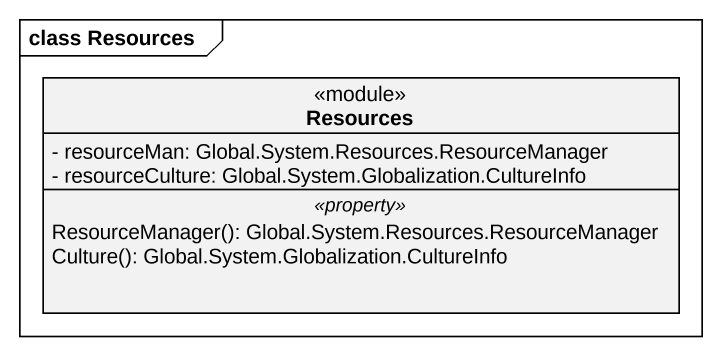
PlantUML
@startuml
mainframe class Resources
hide circle
hide empty members
skinparam classAttributeIconSize 0
class Resources <<module>> {
  - resourceMan: Global.System.Resources.ResourceManager
  - resourceCulture: Global.System.Globalization.CultureInfo
  .. <<property>> ..
  ResourceManager(): Global.System.Resources.ResourceManager
  Culture(): Global.System.Globalization.CultureInfo
}
@enduml
